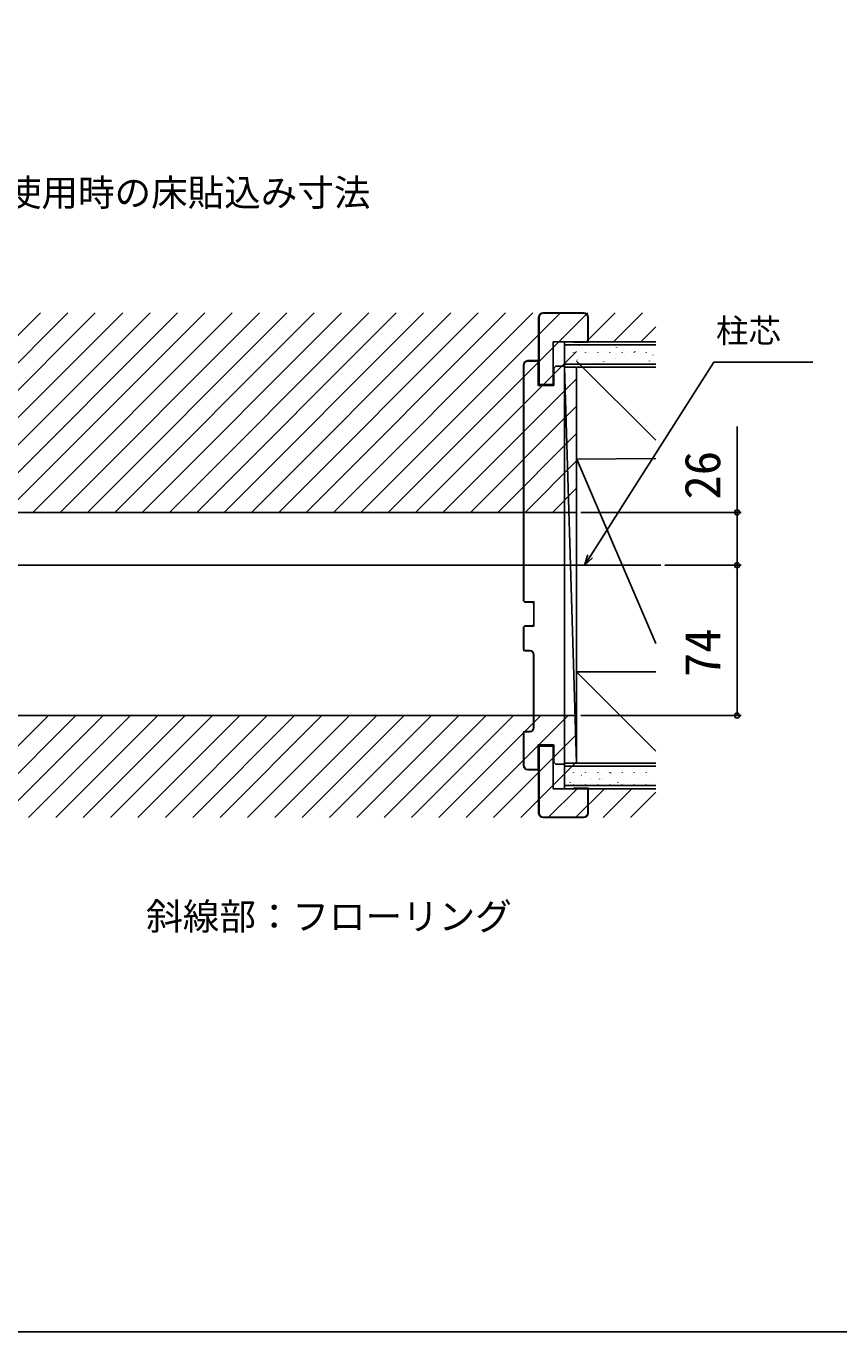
# Model space of a CAD drawing. Units: millimetres, scale not verified. Extents: x -525 to 525, y -783 to 779.
# Drawn here: x 83.2 to 283.4, y -783.4 to -462 of the extents above; entities that cross this region are included whole.
import ezdxf
from ezdxf.enums import TextEntityAlignment as Align

# ---------------------------------------------------------------- set-up
doc = ezdxf.new("R2010")
doc.units = ezdxf.units.MM
doc.header["$LTSCALE"] = 4
for name, color, linetype in [('0-2_USER1', 3, 'Continuous'), ('0-4_YKK_11E', 7, 'Continuous'), ('0-5_YKK_12', 2, 'Continuous'), ('0-6_YKK_13', 4, 'Continuous'), ('0-8_YKK_D', 6, 'Continuous'), ('0-9_YKK_ZWAK', 7, 'Continuous'), ('0-A_YSS_K', 3, 'Continuous')]:
    doc.layers.add(name, color=color, linetype=linetype)
doc.styles.add('ＭＳ ゴシック', font='')
doc.styles.get('ＭＳ ゴシック').set_extended_font_data('MS Gothic')

msp = doc.modelspace()

# ---------------------------------------------------------------- linework, layer by layer
at = {"layer": '0-4_YKK_11E'}
for p, q in [((210.537, -532.597), (220.537, -532.597)), ((220.537, -532.597), (210.537, -532.597)), ((207.287, -615.797), (206.287, -615.797)), ((208.187, -634.697), (208.187, -616.697)), ((208.287, -616.697), (208.287, -634.697)), ((205.687, -643.947), (205.687, -636.197)), ((206.287, -635.597), (207.287, -635.597)), ((210.537, -656.797), (220.537, -656.797)), ((220.537, -656.797), (210.537, -656.797))]:
    msp.add_line(p, q, dxfattribs=at)
for points in [[(220.537, -532.697), (210.537, -532.697), (220.537, -532.697)], [(209.537, -550.197), (209.537, -533.697), (209.537, -550.197)], [(209.537, -550.197), (213.037, -550.197), (213.037, -539.697), (221.537, -539.697), (221.537, -533.697)], [(221.537, -533.697), (221.537, -539.697), (213.037, -539.697), (213.037, -550.197), (209.537, -550.197)], [(208.287, -604.297), (208.187, -604.297), (208.187, -603.797), (205.996, -603.797), (205.687, -603.488), (205.687, -545.447)], [(205.787, -545.447), (205.787, -603.447), (206.037, -603.697), (208.287, -603.697), (208.287, -604.197), (208.287, -609.197), (208.287, -609.697), (206.037, -609.697), (205.787, -609.947), (205.787, -615.697), (207.287, -615.697)], [(206.787, -544.347), (209.387, -544.347), (209.387, -547.847), (209.287, -547.847)], [(215.787, -643.697), (215.787, -545.697), (213.637, -545.697), (213.137, -546.197), (213.137, -550.447), (209.287, -550.447), (209.287, -547.947), (209.287, -544.447), (206.787, -544.447)], [(205.687, -615.197), (205.687, -609.905), (205.996, -609.597), (208.187, -609.597), (208.187, -609.097), (208.287, -609.097)], [(207.287, -635.697), (205.787, -635.697), (205.787, -643.947)], [(206.787, -644.947), (209.287, -644.947), (209.287, -641.447), (209.287, -638.947), (213.137, -638.947), (213.137, -643.197), (213.637, -643.697), (215.787, -643.697)], [(209.537, -639.197), (209.537, -655.697), (209.537, -639.197)], [(209.287, -641.547), (209.387, -641.547), (209.387, -645.047), (206.787, -645.047)], [(210.537, -656.697), (220.537, -656.697), (210.537, -656.697)]]:
    msp.add_lwpolyline(points, dxfattribs=at)
for points in [[(209.437, -533.697), (209.437, -550.297), (212.037, -550.297), (212.037, -550.197), (212.037, -550.297), (209.437, -550.297)], [(221.637, -533.697), (221.637, -539.797), (218.037, -539.797), (218.037, -539.697), (218.037, -539.797), (221.637, -539.797)], [(209.437, -655.697), (209.437, -639.097), (212.037, -639.097), (212.037, -639.197), (212.037, -639.097), (209.437, -639.097)], [(209.537, -639.197), (213.037, -639.197), (213.037, -649.697), (221.537, -649.697), (221.537, -655.697), (221.537, -649.697), (213.037, -649.697), (213.037, -639.197)], [(221.637, -655.697), (221.637, -649.597), (218.037, -649.597), (218.037, -649.697), (218.037, -649.597), (221.637, -649.597)]]:
    msp.add_lwpolyline(points, close=True, dxfattribs=at)
for centre, radius, start, end in [((210.537, -533.697), 1.1, 90, 180), ((210.537, -533.697), 1.1, 90, 180), ((210.537, -533.697), 1, 90, 180), ((210.537, -533.697), 1, 90, 180), ((220.537, -533.697), 1.1, 360, 90), ((220.537, -533.697), 1.1, 360, 90), ((220.537, -533.697), 1, 0, 90), ((220.537, -533.697), 1, 0, 90), ((206.787, -545.447), 1.1, 90, 180), ((206.787, -545.447), 1, 90, 180), ((206.287, -615.197), 0.6, 180, 270), ((207.287, -616.697), 1, 0, 90), ((207.287, -616.697), 0.9, 360, 90), ((206.287, -636.197), 0.6, 90, 180), ((207.287, -634.697), 0.9, 270, 0), ((207.287, -634.697), 1, 270, 0), ((206.787, -643.947), 1.1, 180, 270), ((206.787, -643.947), 1, 180, 270), ((210.537, -655.697), 1.1, 180, 270), ((210.537, -655.697), 1.1, 180, 270), ((210.537, -655.697), 1, 180, 270), ((210.537, -655.697), 1, 180, 270), ((220.537, -655.697), 1, 270, 0), ((220.537, -655.697), 1, 270, 0), ((220.537, -655.697), 1.1, 270, 0), ((220.537, -655.697), 1.1, 270, 0)]:
    msp.add_arc(centre, radius, start, end, dxfattribs=at)
at = {"layer": '0-5_YKK_12'}
msp.add_line((239.537, -594.697), (-3.463, -594.697), dxfattribs=at)
at = {"layer": '0-6_YKK_13'}
for p, q in [((37.712, -581.697), (86.812, -532.597)), ((44.447, -581.697), (93.547, -532.597)), ((51.182, -581.697), (100.282, -532.597)), ((57.917, -581.697), (107.017, -532.597)), ((64.653, -581.697), (113.753, -532.597)), ((71.388, -581.697), (120.488, -532.597)), ((78.123, -581.697), (127.223, -532.597)), ((84.858, -581.697), (133.958, -532.597)), ((91.593, -581.697), (140.693, -532.597)), ((98.329, -581.697), (147.429, -532.597)), ((105.064, -581.697), (154.164, -532.597)), ((111.799, -581.697), (160.899, -532.597)), ((118.534, -581.697), (167.634, -532.597)), ((125.269, -581.697), (174.369, -532.597)), ((132.005, -581.697), (181.105, -532.597)), ((138.74, -581.697), (187.84, -532.597)), ((145.475, -581.697), (194.575, -532.597)), ((152.21, -581.697), (201.31, -532.597)), ((158.945, -581.697), (208.045, -532.597)), ((165.681, -581.697), (214.78, -532.597)), ((172.416, -581.697), (221.516, -532.597)), ((221.151, -539.697), (228.251, -532.597)), ((227.886, -539.697), (234.986, -532.597)), ((234.621, -539.697), (238.287, -536.031)), ((179.151, -581.697), (218.787, -542.061)), ((185.886, -581.697), (218.787, -548.796)), ((192.621, -581.697), (218.787, -555.531)), ((199.356, -581.697), (218.787, -562.266)), ((206.092, -581.697), (218.787, -569.001)), ((212.827, -581.697), (218.787, -575.737)), ((218.787, -581.697), (18.787, -581.697)), ((218.787, -631.697), (18.787, -631.697)), ((63.64, -656.797), (88.74, -631.697)), ((70.375, -656.797), (95.475, -631.697)), ((77.11, -656.797), (102.21, -631.697)), ((83.845, -656.797), (108.945, -631.697)), ((90.58, -656.797), (115.681, -631.697)), ((97.316, -656.797), (122.416, -631.697)), ((104.051, -656.797), (129.151, -631.697)), ((110.786, -656.797), (135.886, -631.697)), ((117.521, -656.797), (142.621, -631.697)), ((124.256, -656.797), (149.356, -631.697)), ((130.992, -656.797), (156.092, -631.697)), ((137.727, -656.797), (162.827, -631.697)), ((144.462, -656.797), (169.562, -631.697)), ((151.197, -656.797), (176.297, -631.697)), ((157.932, -656.797), (183.032, -631.697)), ((164.668, -656.797), (189.768, -631.697)), ((171.403, -656.797), (196.503, -631.697)), ((178.138, -656.797), (203.238, -631.697)), ((184.873, -656.797), (209.973, -631.697)), ((191.608, -656.797), (216.708, -631.697)), ((198.344, -656.797), (218.787, -636.353)), ((205.079, -656.797), (218.787, -643.089)), ((211.814, -656.797), (218.914, -649.697)), ((218.549, -656.797), (225.649, -649.697)), ((225.284, -656.797), (232.384, -649.697)), ((232.02, -656.797), (238.287, -650.529))]:
    msp.add_line(p, q, dxfattribs=at)
at = {"layer": '0-8_YKK_D'}
for p, q in [((219.787, -581.697), (259.287, -581.697)), ((240.537, -594.697), (259.287, -594.697)), ((241.537, -594.697), (259.287, -594.697)), ((258.287, -594.697), (258.287, -631.697)), ((219.787, -631.697), (259.287, -631.697))]:
    msp.add_line(p, q, dxfattribs=at)
for points in [[(220.723, -594.697), (222.094, -592.546), (252.588, -544.697), (276.98, -544.697)], [(258.287, -594.697), (258.287, -581.697), (258.287, -560.533)], [(222.67, -592.914), (220.723, -594.697), (221.518, -592.179)]]:
    msp.add_lwpolyline(points, dxfattribs=at)
for centre in [(258.287, -581.697), (258.287, -594.697), (258.287, -594.697), (258.287, -631.697)]:
    msp.add_circle(centre, 0.637, dxfattribs=at)
at = {"layer": '0-9_YKK_ZWAK'}
msp.add_lwpolyline([(-525, -783.4), (525, -783.4), (525, 746.6)], dxfattribs=at)
at = {"layer": '0-A_YSS_K'}
for p, q in [((215.787, -539.697), (215.787, -649.697)), ((215.787, -539.697), (238.287, -539.697)), ((238.287, -540.447), (215.787, -540.447)), ((216.392, -540.684), (216.392, -540.734)), ((218.007, -542.299), (218.007, -542.349)), ((219.382, -540.684), (219.382, -540.734)), ((220.997, -542.299), (220.997, -542.349)), ((221.817, -542.363), (221.82, -542.372)), ((222.372, -540.684), (222.372, -540.734)), ((223.987, -542.299), (223.987, -542.349)), ((224.446, -541.764), (224.449, -541.773)), ((225.362, -540.684), (225.362, -540.734)), ((226.977, -542.299), (226.977, -542.349)), ((227.058, -541.118), (227.061, -541.127)), ((228.352, -540.684), (228.352, -540.734)), ((228.582, -541.145), (228.638, -541.228)), ((229.967, -542.299), (229.967, -542.349)), ((231.342, -540.684), (231.342, -540.734)), ((232.957, -542.299), (232.957, -542.349)), ((233.086, -542.029), (233.141, -542.113)), ((233.154, -542.286), (233.157, -542.295)), ((234.332, -540.684), (234.332, -540.734)), ((235.783, -541.687), (235.786, -541.697)), ((235.947, -542.299), (235.947, -542.349)), ((237.322, -540.684), (237.322, -540.734)), ((237.589, -542.914), (237.644, -542.997)), ((215.787, -545.197), (238.287, -545.197)), ((215.787, -545.947), (218.787, -643.447)), ((238.287, -545.947), (215.787, -545.947)), ((216.392, -543.724), (216.392, -543.774)), ((216.709, -543.985), (216.713, -543.994)), ((218.787, -544.447), (238.287, -563.947)), ((218.787, -643.447), (218.787, -545.947)), ((218.837, -544.179), (218.892, -544.262)), ((219.322, -543.339), (219.325, -543.348)), ((219.382, -543.724), (219.382, -543.774)), ((222.372, -543.724), (222.372, -543.774)), ((223.34, -545.063), (223.395, -545.147)), ((225.362, -543.724), (225.362, -543.774)), ((225.417, -544.507), (225.421, -544.516)), ((228.046, -543.908), (228.049, -543.917)), ((228.352, -543.724), (228.352, -543.774)), ((230.658, -543.262), (230.662, -543.271)), ((231.342, -543.724), (231.342, -543.774)), ((234.332, -543.724), (234.332, -543.774)), ((236.754, -544.43), (236.757, -544.44)), ((237.322, -543.724), (237.322, -543.774)), ((238.287, -568.447), (218.777, -568.618)), ((218.787, -568.447), (238.287, -613.947)), ((238.287, -620.947), (218.787, -620.947)), ((218.787, -620.947), (238.287, -640.447)), ((215.787, -643.447), (238.287, -643.447)), ((238.287, -644.197), (215.787, -644.197)), ((215.871, -645.912), (215.875, -645.921)), ((218.007, -645.659), (218.007, -645.709)), ((218.484, -645.266), (218.487, -645.275)), ((220.979, -644.29), (220.982, -644.299)), ((220.997, -645.659), (220.997, -645.709)), ((223.987, -645.659), (223.987, -645.709)), ((226.977, -645.659), (226.977, -645.709)), ((227.208, -645.835), (227.211, -645.845)), ((229.82, -645.189), (229.824, -645.199)), ((229.967, -645.659), (229.967, -645.709)), ((232.316, -644.213), (232.319, -644.223)), ((232.957, -645.659), (232.957, -645.709)), ((234.15, -644.263), (234.205, -644.347)), ((235.947, -645.659), (235.947, -645.709)), ((215.787, -648.947), (238.287, -648.947)), ((216.392, -647.084), (216.392, -647.134)), ((216.843, -648.655), (216.846, -648.664)), ((217.178, -648.218), (217.234, -648.301)), ((218.007, -648.699), (218.007, -648.749)), ((219.382, -647.084), (219.382, -647.134)), ((219.472, -648.056), (219.475, -648.065)), ((219.902, -646.413), (219.957, -646.496)), ((220.997, -648.699), (220.997, -648.749)), ((222.084, -647.41), (222.087, -647.419)), ((222.372, -647.084), (222.372, -647.134)), ((223.987, -648.699), (223.987, -648.749)), ((224.405, -647.297), (224.46, -647.38)), ((224.579, -646.434), (224.582, -646.443)), ((225.362, -647.084), (225.362, -647.134)), ((226.977, -648.699), (226.977, -648.749)), ((228.179, -648.578), (228.183, -648.588)), ((228.352, -647.084), (228.352, -647.134)), ((228.908, -648.182), (228.963, -648.265)), ((229.967, -648.699), (229.967, -648.749)), ((230.808, -647.979), (230.812, -647.989)), ((231.342, -647.084), (231.342, -647.134)), ((232.957, -648.699), (232.957, -648.749)), ((233.42, -647.333), (233.424, -647.343)), ((234.332, -647.084), (234.332, -647.134)), ((235.916, -646.357), (235.919, -646.367)), ((235.947, -648.699), (235.947, -648.749)), ((237.322, -647.084), (237.322, -647.134)), ((238.287, -649.697), (215.787, -649.697))]:
    msp.add_line(p, q, dxfattribs=at)

# ---------------------------------------------------------------- texts
at = {"layer": '0-2_USER1', "style": 'ＭＳ ゴシック'}
for s, p in [('埋込敷居（アルミ）使用時の床貼込み寸法', (-2.98, -508.265)), ('斜線部：フローリング', (112.818, -686.426))]:
    msp.add_text(s, height=6.598, dxfattribs=at).set_placement(p, align=Align.BOTTOM_LEFT)
at = {"layer": '0-8_YKK_D', "style": 'ＭＳ ゴシック'}
msp.add_text('柱芯', height=5.865, dxfattribs=at).set_placement((253.108, -541.679), align=Align.BOTTOM_LEFT)
for s, p in [('26', (256.787, -578.533)), ('74', (256.787, -622.231))]:
    msp.add_text(s, height=8.798, rotation=90, dxfattribs=at).set_placement(p, align=Align.BOTTOM_LEFT)

doc.saveas('drawing.dxf')
